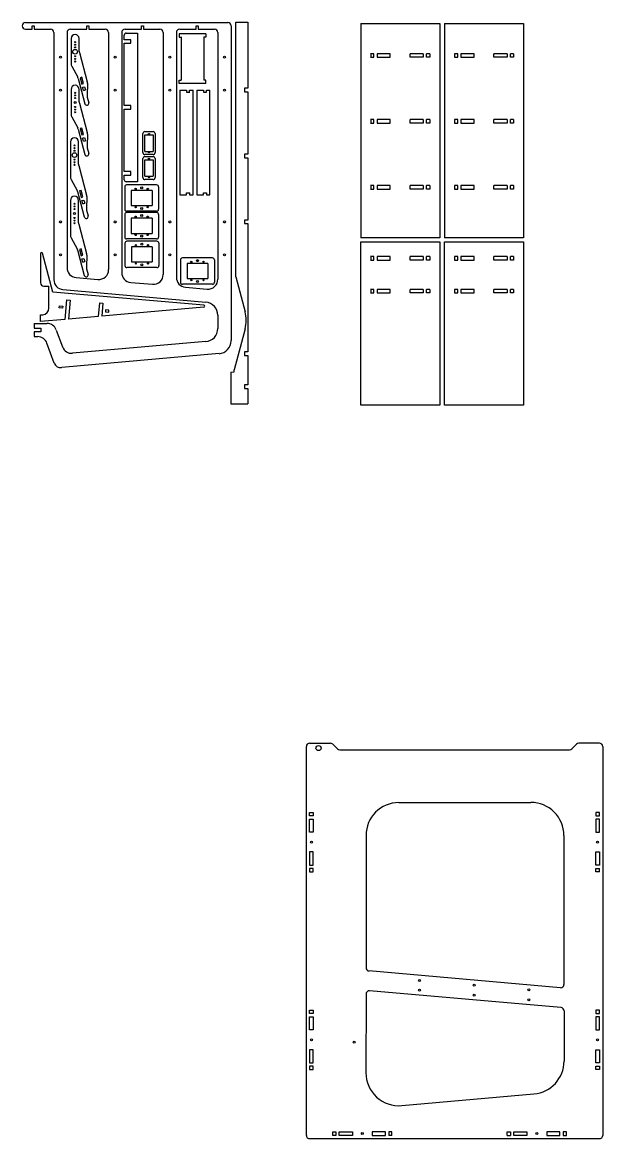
# Model space of a CAD drawing. Header units: millimetres. Extents: x 427 to 4276, y 600 to 2865.
# Drawn here: x 427 to 1308, y 1083 to 2777 of the extents above; entities that cross this region are included whole.
import ezdxf

# ---------------------------------------------------------------- set-up
doc = ezdxf.new("R2010")
doc.units = ezdxf.units.MM

msp = doc.modelspace()

# ---------------------------------------------------------------- linework, layer by layer
for p, q in [((426.9, 2772), (426.9, 2772)), ((431.9, 2777), (738.9, 2777)), ((431.9, 2767), (441.9, 2767)), ((441.9, 2767), (441.9, 2772)), ((441.9, 2772), (444.9, 2772)), ((444.9, 2772), (444.9, 2767)), ((444.9, 2767), (469.9, 2767)), ((474.9, 2762), (474.9, 2386.6)), ((494.9, 2762), (494.9, 2404.9)), ((499.9, 2767), (524.9, 2767)), ((524.9, 2767), (524.9, 2772)), ((524.9, 2772), (527.9, 2772)), ((527.9, 2772), (527.9, 2767)), ((527.9, 2767), (552.9, 2767)), ((557.9, 2762), (557.9, 2402)), ((577.9, 2762), (577.9, 2397.6)), ((582.9, 2767), (607.9, 2767)), ((607.9, 2767), (607.9, 2772)), ((607.9, 2772), (610.9, 2772)), ((610.9, 2772), (610.9, 2767)), ((610.9, 2767), (635.9, 2767)), ((640.9, 2762), (640.9, 2394.7)), ((660.9, 2762), (660.9, 2390.3)), ((665.9, 2767), (690.9, 2767)), ((690.9, 2767), (690.9, 2772)), ((690.9, 2772), (693.9, 2772)), ((693.9, 2772), (693.9, 2767)), ((693.9, 2767), (718.9, 2767)), ((723.9, 2762), (723.9, 2387.5)), ((743.9, 2772), (743.9, 2294.4)), ((751, 2391.1), (751, 2777.3)), ((751, 2777.3), (769.5, 2777.3)), ((769.5, 2777.3), (769.5, 2677.3)), ((940.8, 2775.4), (1060.8, 2775.4)), ((940.8, 2775.4), (940.8, 2450.4)), ((1060.8, 2775.4), (1060.8, 2450.4)), ((1068.1, 2775.4), (1188.1, 2775.4)), ((1068.1, 2775.4), (1068.1, 2450.4)), ((1188.1, 2775.4), (1188.1, 2450.4)), ((500.9, 2752.6), (500.9, 2714.6)), ((513.3, 2733.6), (513.3, 2752.6)), ((581.7, 2750.9), (581.7, 2757.9)), ((591.7, 2750.9), (581.7, 2750.9)), ((581.7, 2650.9), (581.7, 2745.4)), ((581.7, 2745.4), (591.7, 2745.4)), ((584.7, 2760.9), (601.7, 2760.9)), ((591.7, 2745.4), (591.7, 2750.9)), ((601.7, 2760.9), (601.7, 2535.4)), ((705.8, 2760), (665.3, 2760)), ((665.3, 2760), (665.3, 2754.8)), ((665.3, 2754.8), (668.3, 2754.8)), ((668.3, 2755), (668.3, 2689.5)), ((702.8, 2755), (702.8, 2689.5)), ((705.8, 2754.8), (702.8, 2754.8)), ((705.8, 2760), (705.8, 2754.8)), ((513.6, 2731.6), (525.6, 2687)), ((960.8, 2729.7), (955.8, 2729.7)), ((956, 2729.7), (956, 2724.2)), ((960.8, 2724.2), (960.8, 2729.7)), ((965.8, 2729.7), (965.8, 2724.2)), ((985.8, 2729.7), (965.8, 2729.7)), ((985.8, 2724.2), (985.8, 2729.7)), ((1015.8, 2724.2), (1015.8, 2729.7)), ((1035.8, 2729.7), (1015.8, 2729.7)), ((1035.8, 2729.7), (1035.8, 2724.2)), ((1040.8, 2724.2), (1040.8, 2729.7)), ((1045.8, 2729.7), (1040.8, 2729.7)), ((1045.6, 2729.7), (1045.6, 2724.2)), ((1088.1, 2729.7), (1083.1, 2729.7)), ((1083.3, 2729.7), (1083.3, 2724.2)), ((1088.1, 2724.2), (1088.1, 2729.7)), ((1093.1, 2729.7), (1093.1, 2724.2)), ((1113.1, 2729.7), (1093.1, 2729.7)), ((1113.1, 2724.2), (1113.1, 2729.7)), ((1143.1, 2724.2), (1143.1, 2729.7)), ((1163.1, 2729.7), (1143.1, 2729.7)), ((1163.1, 2729.7), (1163.1, 2724.2)), ((1168.1, 2724.2), (1168.1, 2729.7)), ((1173.1, 2729.7), (1168.1, 2729.7)), ((1172.9, 2729.7), (1172.9, 2724.2)), ((501.9, 2710.8), (511, 2694)), ((955.8, 2724.2), (960.8, 2724.2)), ((965.8, 2724.2), (985.8, 2724.2)), ((1035.8, 2724.2), (1015.8, 2724.2)), ((1045.8, 2724.2), (1040.8, 2724.2)), ((1083.1, 2724.2), (1088.1, 2724.2)), ((1093.1, 2724.2), (1113.1, 2724.2)), ((1163.1, 2724.2), (1143.1, 2724.2)), ((1173.1, 2724.2), (1168.1, 2724.2)), ((517.3, 2693.9), (514.6, 2693.2)), ((519.9, 2684.2), (517.3, 2693.9)), ((511.7, 2692.2), (522, 2653.7)), ((514.6, 2693.2), (517.2, 2683.5)), ((517.2, 2683.5), (519.9, 2684.2)), ((518.5, 2678.7), (521.4, 2679.4)), ((519.8, 2673.8), (518.5, 2678.7)), ((521.4, 2679.4), (522.7, 2674.6)), ((525.8, 2684.7), (525.3, 2666.1)), ((665.3, 2684.5), (665.3, 2689.7)), ((665.3, 2689.7), (668.3, 2689.7)), ((705.8, 2684.5), (665.3, 2684.5)), ((705.8, 2689.7), (702.8, 2689.7)), ((705.8, 2684.5), (705.8, 2689.7)), ((769.5, 2677.3), (764.5, 2677.3)), ((764.5, 2677.3), (764.5, 2671.8)), ((500.9, 2675.5), (500.9, 2637.6)), ((513.3, 2656.6), (513.3, 2675.5)), ((519.8, 2673.8), (522.7, 2674.6)), ((525.5, 2663.8), (527.8, 2655.3)), ((666.2, 2674.5), (666.2, 2518.5)), ((666.2, 2674.5), (676.2, 2674.5)), ((676.2, 2674.5), (676.2, 2671.5)), ((676.2, 2671.5), (681.2, 2671.5)), ((681, 2671.5), (681, 2674.5)), ((681, 2674.5), (686.2, 2674.5)), ((686.2, 2518.5), (686.2, 2674.5)), ((691.9, 2674.5), (691.9, 2518.5)), ((691.9, 2674.5), (701.9, 2674.5)), ((701.9, 2674.5), (701.9, 2671.5)), ((701.9, 2671.5), (706.9, 2671.5)), ((706.7, 2671.5), (706.7, 2674.5)), ((706.7, 2674.5), (711.9, 2674.5)), ((711.9, 2518.5), (711.9, 2674.5)), ((764.5, 2671.8), (769.5, 2671.8)), ((769.5, 2671.8), (769.5, 2577.3)), ((513.6, 2654.5), (525.6, 2609.9)), ((591.7, 2650.9), (581.7, 2650.9)), ((581.7, 2550.9), (581.7, 2645.4)), ((581.7, 2645.4), (591.7, 2645.4)), ((591.7, 2645.4), (591.7, 2650.9)), ((501.9, 2633.8), (511, 2617)), ((960.8, 2629.7), (955.8, 2629.7)), ((956, 2629.7), (956, 2624.2)), ((960.8, 2624.2), (960.8, 2629.7)), ((965.8, 2629.7), (965.8, 2624.2)), ((985.8, 2629.7), (965.8, 2629.7)), ((985.8, 2624.2), (985.8, 2629.7)), ((1015.8, 2624.2), (1015.8, 2629.7)), ((1035.8, 2629.7), (1015.8, 2629.7)), ((1035.8, 2629.7), (1035.8, 2624.2)), ((1040.8, 2624.2), (1040.8, 2629.7)), ((1045.8, 2629.7), (1040.8, 2629.7)), ((1045.6, 2629.7), (1045.6, 2624.2)), ((1088.1, 2629.7), (1083.1, 2629.7)), ((1083.3, 2629.7), (1083.3, 2624.2)), ((1088.1, 2624.2), (1088.1, 2629.7)), ((1093.1, 2629.7), (1093.1, 2624.2)), ((1113.1, 2629.7), (1093.1, 2629.7)), ((1113.1, 2624.2), (1113.1, 2629.7)), ((1143.1, 2624.2), (1143.1, 2629.7)), ((1163.1, 2629.7), (1143.1, 2629.7)), ((1163.1, 2629.7), (1163.1, 2624.2)), ((1168.1, 2624.2), (1168.1, 2629.7)), ((1173.1, 2629.7), (1168.1, 2629.7)), ((1172.9, 2629.7), (1172.9, 2624.2)), ((511.7, 2615.2), (522, 2576.7)), ((517.3, 2616.9), (514.6, 2616.1)), ((514.6, 2616.1), (517.2, 2606.5)), ((519.9, 2607.2), (517.3, 2616.9)), ((613, 2611.5), (625.5, 2611.5)), ((955.8, 2624.2), (960.8, 2624.2)), ((965.8, 2624.2), (985.8, 2624.2)), ((1035.8, 2624.2), (1015.8, 2624.2)), ((1045.8, 2624.2), (1040.8, 2624.2)), ((1083.1, 2624.2), (1088.1, 2624.2)), ((1093.1, 2624.2), (1113.1, 2624.2)), ((1163.1, 2624.2), (1143.1, 2624.2)), ((1173.1, 2624.2), (1168.1, 2624.2)), ((500, 2595.8), (500, 2542.8)), ((512.4, 2561.8), (512.4, 2595.8)), ((517.2, 2606.5), (519.9, 2607.2)), ((518.5, 2601.6), (521.4, 2602.4)), ((519.8, 2596.8), (518.5, 2601.6)), ((519.8, 2596.8), (522.7, 2597.6)), ((521.4, 2602.4), (522.7, 2597.6)), ((525.8, 2607.6), (525.3, 2589.1)), ((610, 2579.5), (610, 2608.5)), ((613, 2581.5), (613, 2606.5)), ((613, 2606.5), (625.5, 2606.5)), ((625.5, 2606.5), (625.5, 2581.5)), ((628.5, 2608.5), (628.5, 2579.5)), ((525.5, 2586.8), (527.8, 2578.3)), ((613, 2581.5), (625.5, 2581.5)), ((625.5, 2576.5), (613, 2576.5)), ((764.5, 2577.3), (764.5, 2571.8)), ((769.5, 2577.3), (764.5, 2577.3)), ((512.7, 2559.8), (524.6, 2515.2)), ((610, 2541.6), (610, 2570.6)), ((613, 2573.6), (625.5, 2573.6)), ((613, 2543.6), (613, 2568.6)), ((613, 2568.6), (625.5, 2568.6)), ((625.5, 2568.6), (625.5, 2543.6)), ((628.5, 2570.6), (628.5, 2541.6)), ((764.5, 2571.8), (769.5, 2571.8)), ((769.5, 2571.8), (769.5, 2477.3)), ((591.7, 2550.9), (581.7, 2550.9)), ((581.7, 2545.4), (591.7, 2545.4)), ((581.7, 2538.4), (581.7, 2545.4)), ((591.7, 2545.4), (591.7, 2550.9)), ((613, 2543.6), (625.5, 2543.6)), ((501, 2539), (510.1, 2522.2)), ((582.4, 2527.6), (582.4, 2493.6)), ((601.7, 2535.4), (584.7, 2535.4)), ((630.9, 2530.6), (585.4, 2530.6)), ((625.5, 2538.6), (613, 2538.6)), ((633.9, 2527.6), (633.9, 2493.6)), ((960.8, 2529.7), (955.8, 2529.7)), ((955.8, 2524.2), (960.8, 2524.2)), ((956, 2529.7), (956, 2524.2)), ((960.8, 2524.2), (960.8, 2529.7)), ((965.8, 2529.7), (965.8, 2524.2)), ((985.8, 2529.7), (965.8, 2529.7)), ((965.8, 2524.2), (985.8, 2524.2)), ((985.8, 2524.2), (985.8, 2529.7)), ((1015.8, 2524.2), (1015.8, 2529.7)), ((1035.8, 2529.7), (1015.8, 2529.7)), ((1035.8, 2524.2), (1015.8, 2524.2)), ((1035.8, 2529.7), (1035.8, 2524.2)), ((1040.8, 2524.2), (1040.8, 2529.7)), ((1045.8, 2529.7), (1040.8, 2529.7)), ((1045.8, 2524.2), (1040.8, 2524.2)), ((1045.6, 2529.7), (1045.6, 2524.2)), ((1088.1, 2529.7), (1083.1, 2529.7)), ((1083.1, 2524.2), (1088.1, 2524.2)), ((1083.3, 2529.7), (1083.3, 2524.2)), ((1088.1, 2524.2), (1088.1, 2529.7)), ((1093.1, 2529.7), (1093.1, 2524.2)), ((1113.1, 2529.7), (1093.1, 2529.7)), ((1093.1, 2524.2), (1113.1, 2524.2)), ((1113.1, 2524.2), (1113.1, 2529.7)), ((1143.1, 2524.2), (1143.1, 2529.7)), ((1163.1, 2529.7), (1143.1, 2529.7)), ((1163.1, 2524.2), (1143.1, 2524.2)), ((1163.1, 2529.7), (1163.1, 2524.2)), ((1168.1, 2524.2), (1168.1, 2529.7)), ((1173.1, 2529.7), (1168.1, 2529.7)), ((1173.1, 2524.2), (1168.1, 2524.2)), ((1172.9, 2529.7), (1172.9, 2524.2)), ((500, 2507.1), (500, 2454.2)), ((510.8, 2520.4), (521.1, 2481.9)), ((512.4, 2473.2), (512.4, 2507.1)), ((516.4, 2522.1), (513.6, 2521.4)), ((513.6, 2521.4), (516.2, 2511.7)), ((516.2, 2511.7), (519, 2512.4)), ((519, 2512.4), (516.4, 2522.1)), ((517.5, 2506.9), (520.4, 2507.6)), ((520.4, 2507.6), (521.7, 2502.8)), ((524.9, 2512.9), (524.3, 2494.3)), ((623.9, 2522.1), (592.4, 2522.1)), ((592.4, 2522.1), (592.4, 2499.1)), ((623.9, 2522.1), (623.9, 2499.1)), ((666.2, 2518.5), (666.2, 2515.5)), ((666.2, 2515.5), (676.2, 2515.5)), ((676.2, 2515.5), (676.2, 2518.5)), ((676.2, 2518.5), (681.2, 2518.5)), ((681, 2518.5), (681, 2515.5)), ((681, 2515.5), (686.2, 2515.5)), ((686.2, 2515.5), (686.2, 2518.5)), ((691.9, 2518.5), (691.9, 2515.5)), ((691.9, 2515.5), (701.9, 2515.5)), ((701.9, 2515.5), (701.9, 2518.5)), ((701.9, 2518.5), (706.9, 2518.5)), ((706.7, 2518.5), (706.7, 2515.5)), ((706.7, 2515.5), (711.9, 2515.5)), ((711.9, 2515.5), (711.9, 2518.5)), ((518.8, 2502), (517.5, 2506.9)), ((518.8, 2502), (521.7, 2502.8)), ((524.6, 2492), (526.9, 2483.5)), ((630.9, 2490.6), (585.4, 2490.6)), ((592.4, 2499.1), (623.9, 2499.1)), ((582.4, 2485.5), (582.4, 2451.5)), ((630.9, 2488.5), (585.4, 2488.5)), ((623.9, 2480), (592.4, 2480)), ((592.4, 2480), (592.4, 2457)), ((623.9, 2480), (623.9, 2457)), ((633.9, 2485.5), (633.9, 2451.5)), ((769.5, 2477.3), (764.5, 2477.3)), ((764.5, 2477.3), (764.5, 2471.8)), ((512.7, 2471.1), (524.6, 2426.5)), ((592.4, 2457), (623.9, 2457)), ((764.5, 2471.8), (769.5, 2471.8)), ((769.5, 2471.8), (769.5, 2277.3)), ((501, 2450.3), (510.1, 2433.5)), ((582.8, 2442.1), (582.8, 2408.1)), ((630.9, 2448.5), (585.4, 2448.5)), ((631.3, 2445.1), (585.8, 2445.1)), ((634.3, 2442.1), (634.3, 2408.1)), ((1060.8, 2450.4), (940.8, 2450.4)), ((940.8, 2196.6), (940.8, 2444)), ((940.8, 2444), (1060.8, 2444)), ((1060.8, 2444), (1060.8, 2196.6)), ((1188.1, 2450.4), (1068.1, 2450.4)), ((1068.1, 2196.6), (1068.1, 2444)), ((1068.1, 2444), (1188.1, 2444)), ((1188.1, 2444), (1188.1, 2196.6)), ((454.5, 2426.5), (454.5, 2382)), ((473.2, 2368), (457.4, 2426.9)), ((510.8, 2431.8), (521.1, 2393.3)), ((516.4, 2433.4), (513.6, 2432.7)), ((513.6, 2432.7), (516.2, 2423)), ((516.2, 2423), (519, 2423.8)), ((519, 2423.8), (516.4, 2433.4)), ((524.9, 2424.2), (524.3, 2405.7)), ((624.3, 2436.6), (592.8, 2436.6)), ((592.8, 2436.6), (592.8, 2413.6)), ((624.3, 2436.6), (624.3, 2413.6)), ((517.5, 2418.2), (520.4, 2419)), ((518.8, 2413.4), (517.5, 2418.2)), ((518.8, 2413.4), (521.7, 2414.2)), ((520.4, 2419), (521.7, 2414.2)), ((592.8, 2413.6), (624.3, 2413.6)), ((667.1, 2416.8), (667.1, 2382.8)), ((715.6, 2419.8), (670.1, 2419.8)), ((708.6, 2411.3), (677.1, 2411.3)), ((677.1, 2411.3), (677.1, 2388.3)), ((708.6, 2411.3), (708.6, 2388.3)), ((718.6, 2416.8), (718.6, 2382.8)), ((960.8, 2422.1), (955.8, 2422.1)), ((955.8, 2416.6), (960.8, 2416.6)), ((956, 2422.1), (956, 2416.6)), ((960.8, 2416.6), (960.8, 2422.1)), ((965.8, 2422.1), (965.8, 2416.6)), ((985.8, 2422.1), (965.8, 2422.1)), ((965.8, 2416.6), (985.8, 2416.6)), ((985.8, 2416.6), (985.8, 2422.1)), ((1015.8, 2416.6), (1015.8, 2422.1)), ((1035.8, 2422.1), (1015.8, 2422.1)), ((1035.8, 2416.6), (1015.8, 2416.6)), ((1035.8, 2422.1), (1035.8, 2416.6)), ((1040.8, 2416.6), (1040.8, 2422.1)), ((1045.8, 2422.1), (1040.8, 2422.1)), ((1045.8, 2416.6), (1040.8, 2416.6)), ((1045.6, 2422.1), (1045.6, 2416.6)), ((1088.1, 2422.1), (1083.1, 2422.1)), ((1083.1, 2416.6), (1088.1, 2416.6)), ((1083.3, 2422.1), (1083.3, 2416.6)), ((1088.1, 2416.6), (1088.1, 2422.1)), ((1093.1, 2422.1), (1093.1, 2416.6)), ((1113.1, 2422.1), (1093.1, 2422.1)), ((1093.1, 2416.6), (1113.1, 2416.6)), ((1113.1, 2416.6), (1113.1, 2422.1)), ((1143.1, 2416.6), (1143.1, 2422.1)), ((1163.1, 2422.1), (1143.1, 2422.1)), ((1163.1, 2416.6), (1143.1, 2416.6)), ((1163.1, 2422.1), (1163.1, 2416.6)), ((1168.1, 2416.6), (1168.1, 2422.1)), ((1173.1, 2422.1), (1168.1, 2422.1)), ((1173.1, 2416.6), (1168.1, 2416.6)), ((1172.9, 2422.1), (1172.9, 2416.6)), ((508.6, 2389.9), (541.6, 2387)), ((524.6, 2403.4), (526.9, 2394.8)), ((631.3, 2405.1), (585.8, 2405.1)), ((751, 2391.1), (765.2, 2338.1)), ((459.5, 2377), (467.4, 2377)), ((467.4, 2343.6), (467.4, 2377)), ((488.6, 2371.7), (705.7, 2352.7)), ((591.6, 2382.7), (624.6, 2379.8)), ((715.6, 2379.8), (670.1, 2379.8)), ((674.6, 2375.4), (707.6, 2372.5)), ((677.1, 2388.3), (708.6, 2388.3)), ((960.8, 2372.1), (955.8, 2372.1)), ((956, 2372.1), (956, 2366.6)), ((960.8, 2366.6), (960.8, 2372.1)), ((965.8, 2372.1), (965.8, 2366.6)), ((985.8, 2372.1), (965.8, 2372.1)), ((985.8, 2366.6), (985.8, 2372.1)), ((1015.8, 2366.6), (1015.8, 2372.1)), ((1035.8, 2372.1), (1015.8, 2372.1)), ((1035.8, 2372.1), (1035.8, 2366.6)), ((1040.8, 2366.6), (1040.8, 2372.1)), ((1045.8, 2372.1), (1040.8, 2372.1)), ((1045.6, 2372.1), (1045.6, 2366.6)), ((1088.1, 2372.1), (1083.1, 2372.1)), ((1083.3, 2372.1), (1083.3, 2366.6)), ((1088.1, 2366.6), (1088.1, 2372.1)), ((1093.1, 2372.1), (1093.1, 2366.6)), ((1113.1, 2372.1), (1093.1, 2372.1)), ((1113.1, 2366.6), (1113.1, 2372.1)), ((1143.1, 2366.6), (1143.1, 2372.1)), ((1163.1, 2372.1), (1143.1, 2372.1)), ((1163.1, 2372.1), (1163.1, 2366.6)), ((1168.1, 2366.6), (1168.1, 2372.1)), ((1173.1, 2372.1), (1168.1, 2372.1)), ((1172.9, 2372.1), (1172.9, 2366.6)), ((702.6, 2348), (473.2, 2368)), ((494.1, 2356.2), (491.5, 2326.5)), ((494.1, 2356.2), (499.6, 2355.7)), ((499.6, 2355.7), (497.1, 2327)), ((955.8, 2366.6), (960.8, 2366.6)), ((965.8, 2366.6), (985.8, 2366.6)), ((1035.8, 2366.6), (1015.8, 2366.6)), ((1045.8, 2366.6), (1040.8, 2366.6)), ((1083.1, 2366.6), (1088.1, 2366.6)), ((1093.1, 2366.6), (1113.1, 2366.6)), ((1163.1, 2366.6), (1143.1, 2366.6)), ((1173.1, 2366.6), (1168.1, 2366.6)), ((483, 2344.1), (483.3, 2347.1)), ((488, 2343.6), (483, 2344.1)), ((483.3, 2347.1), (488.3, 2346.6)), ((488.3, 2346.6), (488, 2343.6)), ((543.9, 2351.8), (542.1, 2330.9)), ((543.9, 2351.8), (549.4, 2351.3)), ((549.4, 2351.3), (547.7, 2331.4)), ((702.6, 2345), (547.7, 2331.4)), ((553.5, 2340.9), (553.3, 2337.9)), ((553.3, 2337.9), (558.2, 2337.5)), ((558.5, 2340.5), (553.5, 2340.9)), ((558.2, 2337.5), (558.5, 2340.5)), ((454.5, 2333.3), (458.2, 2333.6)), ((454.5, 2323.3), (454.5, 2333.3)), ((491.5, 2326.5), (454.5, 2323.3)), ((542.1, 2330.9), (497.1, 2327)), ((723.9, 2332.7), (723.9, 2312.7)), ((444.9, 2320.3), (464.4, 2320.3)), ((444.9, 2320.3), (444.9, 2313)), ((444.9, 2313), (454.9, 2313)), ((454.9, 2307.5), (444.9, 2307.5)), ((444.9, 2307.5), (444.9, 2300.3)), ((454.9, 2313), (454.9, 2307.5)), ((478.5, 2310.4), (487.8, 2284.9)), ((765.2, 2312.2), (748.6, 2250)), ((444.9, 2300.3), (450.3, 2300.3)), ((475.5, 2260), (464.4, 2290.4)), ((705.7, 2292.8), (503.2, 2275.1)), ((725.7, 2274.5), (486.7, 2253.5)), ((769.5, 2277.3), (764.5, 2277.3)), ((764.5, 2277.3), (764.5, 2271.8)), ((764.5, 2271.8), (769.5, 2271.8)), ((769.5, 2271.8), (769.5, 2227.3)), ((743.6, 2246.5), (748.8, 2247)), ((743.6, 2246.5), (743.6, 2198.3)), ((748.8, 2247), (748.6, 2250)), ((769.5, 2227.3), (764.5, 2227.3)), ((764.5, 2227.3), (764.5, 2221.8)), ((764.5, 2221.8), (769.5, 2221.8)), ((769.5, 2221.8), (769.5, 2198.3)), ((743.6, 2198.3), (769.5, 2198.3)), ((1060.8, 2196.6), (940.8, 2196.6)), ((1188.1, 2196.6), (1068.1, 2196.6)), ((858.3, 1088.4), (858.3, 1678.4)), ((863.3, 1683.4), (894.8, 1683.4)), ((898.3, 1681.9), (905.4, 1674.8)), ((1268.4, 1681.9), (1261.3, 1674.8)), ((1303.3, 1683.4), (1271.9, 1683.4)), ((1308.3, 1678.4), (1308.3, 1088.4)), ((908.9, 1673.4), (1257.8, 1673.4)), ((998.8, 1593.4), (1199.4, 1593.5)), ((863.3, 1573.4), (863.3, 1578.4)), ((863.3, 1578.4), (868.8, 1578.4)), ((868.8, 1578.4), (868.8, 1573.4)), ((1303.3, 1578.4), (1297.8, 1578.4)), ((1297.8, 1578.4), (1297.8, 1573.4)), ((1303.3, 1573.4), (1303.3, 1578.4)), ((868.8, 1573.4), (863.3, 1573.4)), ((863.3, 1548.4), (863.3, 1568.4)), ((863.3, 1568.4), (868.8, 1568.4)), ((868.8, 1568.4), (868.8, 1548.4)), ((1297.8, 1573.4), (1303.3, 1573.4)), ((1297.8, 1568.4), (1297.8, 1548.4)), ((1303.3, 1568.4), (1297.8, 1568.4)), ((1303.3, 1548.4), (1303.3, 1568.4)), ((868.8, 1548.4), (863.3, 1548.4)), ((948.9, 1543.4), (948.9, 1342.7)), ((1249.4, 1543.5), (1249.5, 1317.3)), ((1297.8, 1548.4), (1303.3, 1548.4)), ((868.8, 1518.4), (863.3, 1518.4)), ((863.3, 1518.4), (863.3, 1498.4)), ((868.8, 1498.4), (868.8, 1518.4)), ((1297.8, 1518.4), (1303.3, 1518.4)), ((1297.8, 1498.4), (1297.8, 1518.4)), ((1303.3, 1518.4), (1303.3, 1498.4)), ((863.3, 1498.4), (868.8, 1498.4)), ((863.3, 1493.4), (863.3, 1488.4)), ((868.8, 1493.4), (863.3, 1493.4)), ((868.8, 1488.4), (868.8, 1493.4)), ((1303.3, 1498.4), (1297.8, 1498.4)), ((1297.8, 1488.4), (1297.8, 1493.4)), ((1297.8, 1493.4), (1303.3, 1493.4)), ((1303.3, 1488.4), (1303.3, 1493.4)), ((863.3, 1488.4), (868.8, 1488.4)), ((1303.3, 1488.4), (1297.8, 1488.4)), ((1244.1, 1312.3), (953.4, 1337.8)), ((1245, 1282.2), (954.3, 1307.7)), ((948.9, 1302.7), (948.8, 1183.4)), ((863.3, 1273.4), (863.3, 1278.4)), ((863.3, 1278.4), (868.8, 1278.4)), ((868.8, 1273.4), (863.3, 1273.4)), ((868.8, 1278.4), (868.8, 1273.4)), ((1249.6, 1277.2), (1249.6, 1201)), ((1303.3, 1278.4), (1297.8, 1278.4)), ((1297.8, 1278.4), (1297.8, 1273.4)), ((1297.8, 1273.4), (1303.3, 1273.4)), ((1303.3, 1273.4), (1303.3, 1278.4)), ((863.3, 1248.4), (863.3, 1268.4)), ((863.3, 1268.4), (868.8, 1268.4)), ((868.8, 1268.4), (868.8, 1248.4)), ((1297.8, 1268.4), (1297.8, 1248.4)), ((1303.3, 1268.4), (1297.8, 1268.4)), ((1303.3, 1248.4), (1303.3, 1268.4)), ((868.8, 1248.4), (863.3, 1248.4)), ((1297.8, 1248.4), (1303.3, 1248.4)), ((868.8, 1218.4), (863.3, 1218.4)), ((863.3, 1218.4), (863.3, 1198.4)), ((868.8, 1198.4), (868.8, 1218.4)), ((1297.8, 1218.4), (1303.3, 1218.4)), ((1297.8, 1198.4), (1297.8, 1218.4)), ((1303.3, 1218.4), (1303.3, 1198.4)), ((863.3, 1198.4), (868.8, 1198.4)), ((863.3, 1193.4), (863.3, 1188.4)), ((868.8, 1193.4), (863.3, 1193.4)), ((863.3, 1188.4), (868.8, 1188.4)), ((868.8, 1188.4), (868.8, 1193.4)), ((1303.3, 1198.4), (1297.8, 1198.4)), ((1297.8, 1188.4), (1297.8, 1193.4)), ((1297.8, 1193.4), (1303.3, 1193.4)), ((1303.3, 1188.4), (1297.8, 1188.4)), ((1303.3, 1193.4), (1303.3, 1188.4)), ((1003.2, 1133.6), (1204, 1151.2)), ((898.3, 1088.4), (898.3, 1093.9)), ((898.3, 1093.9), (903.3, 1093.9)), ((903.3, 1088.4), (898.3, 1088.4)), ((903.3, 1093.9), (903.3, 1088.4)), ((908.3, 1093.9), (928.3, 1093.9)), ((908.3, 1088.4), (908.3, 1093.9)), ((928.3, 1088.4), (908.3, 1088.4)), ((928.3, 1093.9), (928.3, 1088.4)), ((958.3, 1093.9), (958.3, 1088.4)), ((978.3, 1093.9), (958.3, 1093.9)), ((958.3, 1088.4), (978.3, 1088.4)), ((978.3, 1088.4), (978.3, 1093.9)), ((988.3, 1093.9), (983.3, 1093.9)), ((983.3, 1093.9), (983.3, 1088.4)), ((988.3, 1088.4), (983.3, 1088.4)), ((988.3, 1088.4), (988.3, 1093.9)), ((1163.3, 1088.4), (1163.3, 1093.9)), ((1163.3, 1093.9), (1168.3, 1093.9)), ((1163.3, 1088.4), (1168.3, 1088.4)), ((1168.3, 1093.9), (1168.3, 1088.4)), ((1173.3, 1093.9), (1193.3, 1093.9)), ((1173.3, 1088.4), (1173.3, 1093.9)), ((1193.3, 1088.4), (1173.3, 1088.4)), ((1193.3, 1093.9), (1193.3, 1088.4)), ((1223.3, 1093.9), (1223.3, 1088.4)), ((1243.3, 1093.9), (1223.3, 1093.9)), ((1223.3, 1088.4), (1243.3, 1088.4)), ((1243.3, 1088.4), (1243.3, 1093.9)), ((1253.3, 1093.9), (1248.3, 1093.9)), ((1248.3, 1093.9), (1248.3, 1088.4)), ((1248.3, 1088.4), (1253.3, 1088.4)), ((1253.3, 1088.4), (1253.3, 1093.9)), ((863.3, 1083.4), (1303.3, 1083.4))]:
    msp.add_line(p, q)
for centre, radius in [((507.1, 2747.3), 0.8), ((507.1, 2743.3), 0.8), ((507.1, 2732.6), 3.5), ((507.1, 2739.3), 0.8), ((485.1, 2724.3), 1.5), ((507.1, 2725.8), 0.8), ((507.1, 2721.8), 0.8), ((507.1, 2717.8), 0.8), ((568.1, 2724.3), 1.5), ((651.1, 2724.3), 1.5), ((734.1, 2724.3), 1.5), ((485.1, 2674.3), 1.5), ((507.1, 2670.3), 0.8), ((507.1, 2666.3), 0.8), ((507.1, 2662.3), 0.8), ((568.1, 2674.3), 1.5), ((651.1, 2674.3), 1.5), ((734.1, 2674.3), 1.5), ((507.1, 2655.5), 1.5), ((507.1, 2648.8), 0.8), ((507.1, 2644.8), 0.8), ((507.1, 2640.8), 0.8), ((619.3, 2607.8), 1), ((506.2, 2575.8), 3.5), ((506.2, 2590.5), 0.8), ((506.2, 2586.5), 0.8), ((506.2, 2582.5), 0.8), ((619.3, 2580.2), 1), ((506.2, 2569), 0.8), ((506.2, 2565), 0.8), ((506.2, 2561), 0.8), ((619.3, 2569.9), 1), ((619.3, 2542.3), 1), ((598.9, 2524.4), 1), ((608.2, 2526.3), 1.5), ((617.4, 2524.4), 1), ((506.2, 2501.9), 0.8), ((506.2, 2497.9), 0.8), ((506.2, 2493.9), 0.8), ((598.9, 2496.8), 1), ((608.2, 2494.8), 1.5), ((617.4, 2496.8), 1), ((485.1, 2474.3), 1.5), ((506.2, 2487.1), 1.5), ((506.2, 2480.4), 0.8), ((506.2, 2476.4), 0.8), ((506.2, 2472.4), 0.8), ((568.1, 2474.3), 1.5), ((598.9, 2482.3), 1), ((608.2, 2484.2), 1.5), ((617.4, 2482.3), 1), ((651.1, 2474.3), 1.5), ((734.1, 2474.3), 1.5), ((598.9, 2454.7), 1), ((599.3, 2438.9), 1), ((608.2, 2452.7), 1.5), ((608.5, 2440.8), 1.5), ((617.4, 2454.7), 1), ((617.8, 2438.9), 1), ((485.1, 2424.3), 1.5), ((568.1, 2424.3), 1.5), ((651.1, 2424.3), 1.5), ((734.1, 2424.3), 1.5), ((599.3, 2411.3), 1), ((608.5, 2409.3), 1.5), ((617.8, 2411.3), 1), ((683.6, 2413.6), 1), ((692.8, 2415.6), 1.5), ((702.1, 2413.6), 1), ((683.6, 2386), 1), ((692.8, 2384.1), 1.5), ((702.1, 2386), 1), ((876.8, 1676.1), 3.89), ((866.1, 1533.4), 1.5), ((1300.6, 1533.4), 1.5), ((1030.2, 1323.5), 1.5), ((1030.2, 1308.5), 1.5), ((1113.3, 1316.3), 1.5), ((1196.3, 1309), 1.5), ((1113.3, 1301.3), 1.5), ((1196.3, 1294), 1.5), ((866.1, 1233.4), 1.5), ((930.8, 1229.9), 1.5), ((1300.6, 1233.4), 1.5), ((943.3, 1091.1), 1.5), ((1208.3, 1091.1), 1.5)]:
    msp.add_circle(centre, radius)
for centre, radius, start, end in [((431.9, 2772), 5, 90, 270), ((469.9, 2762), 5, 0, 90), ((499.9, 2762), 5, 90, 180), ((552.9, 2762), 5, 0, 90), ((582.9, 2762), 5, 90, 180), ((635.9, 2762), 5, 0, 90), ((665.9, 2762), 5, 90, 180), ((718.9, 2762), 5, 0, 90), ((738.9, 2772), 5, 0, 90), ((507.1, 2752.6), 6.21, 0, 180), ((584.7, 2757.9), 3, 90, 180), ((521.3, 2733.6), 8, 180, 195), ((508.9, 2714.6), 8, 180, 208.5459), ((504, 2690.2), 8, 15, 28.5459), ((507.1, 2675.5), 6.21, 0, 180), ((517.8, 2684.9), 8, 358.3008, 15), ((533.3, 2665.9), 8, 178.3008, 195), ((521.3, 2656.6), 8, 180, 195), ((524.9, 2654.5), 3, 195, 15), ((508.9, 2637.6), 8, 180, 208.5459), ((504, 2613.1), 8, 15, 28.5459), ((517.8, 2607.9), 8, 358.3008, 15), ((613, 2608.5), 3, 90, 180), ((625.5, 2608.5), 3, 0, 90), ((506.2, 2595.8), 6.21, 0, 180), ((524.9, 2577.5), 3, 195, 15), ((533.3, 2588.9), 8, 178.3008, 195), ((613, 2579.5), 3, 180, 270), ((625.5, 2579.5), 3, 270, 0), ((520.4, 2561.8), 8, 180, 195), ((613, 2570.6), 3, 90, 180), ((625.5, 2570.6), 3, 0, 90), ((508, 2542.8), 8, 180, 208.5459), ((613, 2541.6), 3, 180, 270), ((625.5, 2541.6), 3, 270, 0), ((584.7, 2538.4), 3, 180, 270), ((585.4, 2527.6), 3, 90, 180), ((630.9, 2527.6), 3, 0, 90), ((506.2, 2507.1), 6.21, 0, 180), ((503.1, 2518.4), 8, 15, 28.5459), ((516.9, 2513.1), 8, 358.3008, 15), ((532.3, 2494.1), 8, 178.3008, 195), ((585.4, 2493.6), 3, 180, 270), ((630.9, 2493.6), 3, 270, 0), ((520.4, 2473.2), 8, 180, 195), ((524, 2482.7), 3, 195, 15), ((585.4, 2485.5), 3, 90, 180), ((630.9, 2485.5), 3, 0, 90), ((508, 2454.2), 8, 180, 208.5459), ((585.4, 2451.5), 3, 180, 270), ((585.8, 2442.1), 3, 90, 180), ((630.9, 2451.5), 3, 270, 0), ((631.3, 2442.1), 3, 0, 90), ((456, 2426.5), 1.5, 15, 180), ((503.1, 2429.7), 8, 15, 28.5459), ((516.9, 2424.4), 8, 358.3008, 15), ((532.3, 2405.4), 8, 178.3008, 195), ((585.8, 2408.1), 3, 180, 270), ((631.3, 2408.1), 3, 270, 0), ((670.1, 2416.8), 3, 90, 180), ((715.6, 2416.8), 3, 0, 90), ((509.9, 2404.9), 15, 180, 265), ((524, 2394.1), 3, 195, 15), ((542.9, 2402), 15, 265, 0), ((592.9, 2397.6), 15, 180, 265), ((625.9, 2394.7), 15, 265, 0), ((675.9, 2390.3), 15, 180, 265), ((459.5, 2382), 5, 180, 270), ((489.9, 2386.6), 15, 180, 264.9885), ((670.1, 2382.8), 3, 180, 270), ((708.9, 2387.5), 15, 265, 0), ((715.6, 2382.8), 3, 270, 0), ((457.4, 2343.6), 10, 275, 0), ((702.4, 2346.5), 1.5, 275, 85), ((703.9, 2332.7), 20, 0, 84.9885), ((716.9, 2325.2), 50, 345, 15), ((464.4, 2305.3), 15, 19.9976, 90), ((703.9, 2312.7), 20, 275, 0), ((450.3, 2285.3), 15, 19.9976, 90), ((723.9, 2294.4), 20, 275, 0), ((501.9, 2290), 15, 199.9976, 275), ((484.9, 2263.4), 10, 199.9976, 280), ((863.3, 1678.4), 5, 90, 180), ((894.8, 1678.4), 5, 45, 90), ((1271.9, 1678.4), 5, 90, 135), ((1303.3, 1678.4), 5, 0, 90), ((908.9, 1678.4), 5, 225, 270), ((1257.8, 1678.4), 5, 270, 315), ((998.9, 1543.4), 50, 90.0323, 179.9944), ((1199.4, 1543.5), 50, 0.0323, 90.0323), ((953.9, 1342.7), 5, 179.9944, 264.9951), ((953.9, 1302.7), 5, 84.9951, 179.9944), ((1244.5, 1317.3), 5, 264.9951, 0.0323), ((1244.6, 1277.2), 5, 0.0323, 84.9951), ((1199.6, 1201), 50, 275, 0.0323), ((998.8, 1183.4), 50, 179.9944, 275), ((863.3, 1088.4), 5, 180, 270), ((1303.3, 1088.4), 5, 270, 0)]:
    msp.add_arc(centre, radius, start, end)

doc.saveas('drawing.dxf')
